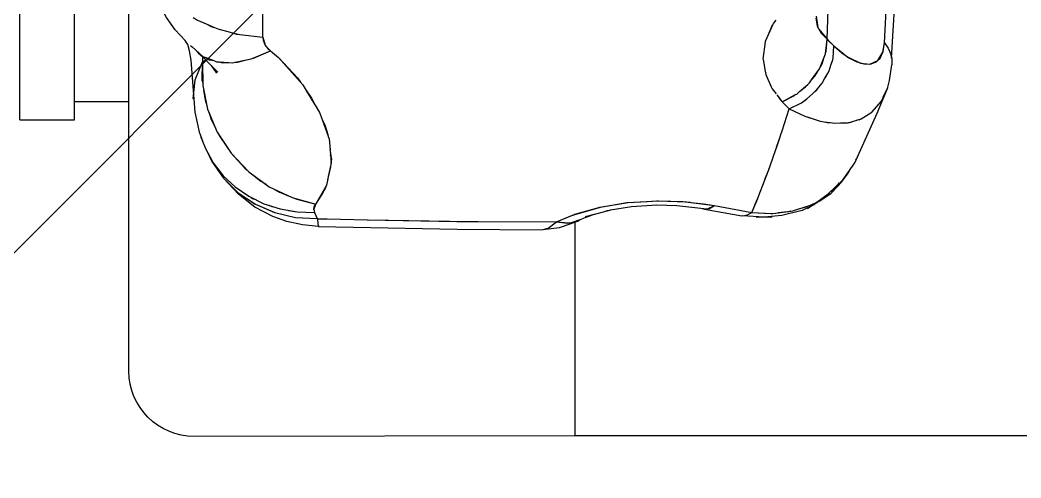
# Model space of a CAD drawing. Header units: millimetres. Extents: x 1084702 to 1166801, y 36632 to 124519.
# Drawn here: x 1102435.8 to 1102619.7, y 44968.2 to 45052.3 of the extents above; entities that cross this region are included whole.
import ezdxf

# ---------------------------------------------------------------- set-up
doc = ezdxf.new("R2010")
doc.units = ezdxf.units.MM
doc.header["$LTSCALE"] = 250
doc.layers.get('0').update_dxf_attribs({"color": 255})
doc.layers.add('%posline', color=240, linetype='Continuous')
doc.layers.add('%symbol', color=1, linetype='Continuous')
doc.styles.add('ROMANS', font='ROMANS.shx', dxfattribs={"height": 100})
doc.dimstyles.new('dott', dxfattribs={"dimscale": 100, "dimtxt": 150, "dimasz": 0.01, "dimexe": 0.5, "dimexo": 1, "dimgap": 1, "dimtad": 1, "dimdsep": 46, "dimtxsty": 'ROMANS', "dimcen": 1.5, "dimclrd": 1, "dimclre": 1, "dimclrt": 2, "dimazin": 2, "dimtfac": 1, "dimtmove": 2, "dimatfit": 3, "dimldrblk": 'DOT', "dimfxl": 1, "dimtvp": 100, "dimtolj": 1, "dimarcsym": 0})

# ---------------------------------------------------------------- blocks, each defined once
blk = doc.blocks.new('_Dot')
at = {"color": 0, "linetype": 'ByBlock', "lineweight": -2}
blk.add_line((-0.5, 0), (-1, 0), dxfattribs=at)
at = {"color": 0, "linetype": 'ByBlock', "const_width": 0.5}
blk.add_lwpolyline([(-0.25, 0, 1), (0.25, 0, 1)], format="xyb", close=True, dxfattribs=at)
blk = doc.blocks.new('GENERATOR-BORDE')
for p, q in [((-2373.61, 567.46), (-2373.61, 567.43)), ((-2373.61, 567.43), (-2303.61, 567.32)), ((-2303.61, 567.32), (-1856.16, 567.34)), ((-2303.61, 567.32), (-2303.61, 564.17)), ((-2303.61, 567.32), (-2303.61, 564.17)), ((-2303.61, 564.17), (-2303.61, 535.12)), ((-2303.61, 564.17), (-2303.61, 535.12)), ((-2385.61, 555.46), (-2385.61, 526.54)), ((-2303.61, 535.12), (-2303.61, 534.94)), ((-2303.61, 535.12), (-2303.61, 534.94)), ((-2303.61, 534.94), (-2303.61, 528.11)), ((-2303.61, 534.94), (-2303.61, 528.11)), ((-2325.31, 529.46), (-2309.66, 529.55)), ((-2309.66, 529.55), (-2308.91, 529.32)), ((-2350.95, 527.52), (-2350.87, 528.52)), ((-2350.95, 527.52), (-2350.89, 528.42)), ((-2350.89, 528.42), (-2350.87, 528.52)), ((-2350.87, 528.52), (-2350.86, 528.63)), ((-2350.86, 528.63), (-2350.75, 528.97)), ((-2350.85, 528.69), (-2350.81, 528.9)), ((-2350.81, 528.9), (-2350.77, 528.91)), ((-2350.75, 528.97), (-2325.31, 529.46)), ((-2341.83, 527.69), (-2325.39, 528)), ((-2341.66, 527.69), (-2322.97, 528.02)), ((-2325.39, 528), (-2322.92, 528.02)), ((-2322.95, 528.02), (-2321.47, 528.04)), ((-2321.47, 528.04), (-2307.07, 528.1)), ((-2309.54, 529.52), (-2306.52, 529.14)), ((-2308.92, 529.32), (-2308.65, 529.24)), ((-2308.91, 529.31), (-2308.6, 529.22)), ((-2308.65, 529.24), (-2308.62, 529.22)), ((-2308.6, 529.22), (-2307.07, 528.1)), ((-2307.15, 528.16), (-2307.07, 528.1)), ((-2307.07, 528.1), (-2305.06, 528.33)), ((-2307.07, 528.1), (-2304.1, 526.85)), ((-2307.06, 528.1), (-2307.06, 528.1)), ((-2307.06, 528.1), (-2303.91, 526.79)), ((-2307.05, 528.1), (-2304.79, 528.27)), ((-2306.52, 529.14), (-2304.52, 528.46)), ((-2305.06, 528.33), (-2304.79, 528.27)), ((-2304.79, 528.27), (-2304.57, 528.29)), ((-2304.57, 528.29), (-2304.12, 528.13)), ((-2304.52, 528.46), (-2303.18, 527.94)), ((-2304.12, 528.13), (-2303.18, 527.94)), ((-2304.12, 528.13), (-2302.69, 527.65)), ((-2303.18, 527.94), (-2302.69, 527.65)), ((-2385.61, 526.54), (-2385.61, 496.07)), ((-2362.37, 524.86), (-2358.82, 526.39)), ((-2362.37, 524.86), (-2358.83, 526.38)), ((-2358.82, 526.39), (-2354.99, 527.27)), ((-2358.82, 526.39), (-2358.81, 526.39)), ((-2358.81, 526.39), (-2354.99, 527.28)), ((-2357.83, 525.71), (-2354.71, 526.25)), ((-2356.27, 525.98), (-2355.5, 526.15)), ((-2355.5, 526.15), (-2355.16, 526.17)), ((-2354.99, 527.27), (-2351.02, 527.49)), ((-2354.99, 527.28), (-2351.08, 527.49)), ((-2354.99, 527.28), (-2354.99, 527.28)), ((-2354.71, 526.25), (-2351.52, 526.36)), ((-2351.64, 525.88), (-2351.52, 526.36)), ((-2351.64, 525.84), (-2351.52, 526.36)), ((-2351.64, 525.88), (-2351.26, 524.82)), ((-2351.52, 526.36), (-2351.02, 527.5)), ((-2351.52, 526.36), (-2351.02, 527.49)), ((-2351.04, 527.49), (-2351.02, 527.5)), ((-2351.02, 527.49), (-2350.95, 527.52)), ((-2351.02, 527.49), (-2350.95, 527.52)), ((-2350.95, 527.52), (-2349.18, 527.56)), ((-2349.18, 527.56), (-2341.8, 527.69)), ((-2304.1, 526.85), (-2299.17, 525.43)), ((-2303.88, 526.78), (-2303.69, 526.7)), ((-2303.69, 526.7), (-2299.25, 525.44)), ((-2302.69, 527.65), (-2302.33, 527.52)), ((-2301.7, 527.1), (-2300.08, 526.68)), ((-2297.87, 526.03), (-2297.24, 525.93)), ((-2279.87, 525.77), (-2273.02, 526.98)), ((-2278.03, 525.11), (-2271.18, 526.39)), ((-2278.03, 525.11), (-2271.18, 526.39)), ((-2273.02, 526.98), (-2272.53, 526.92)), ((-2272.53, 526.92), (-2272.3, 526.93)), ((-2272.53, 526.92), (-2272.21, 526.89)), ((-2272.3, 526.93), (-2272.21, 526.89)), ((-2272.21, 526.89), (-2272.11, 526.88)), ((-2272.11, 526.88), (-2271.18, 526.39)), ((-2271.18, 526.39), (-2267.68, 526.55)), ((-2271.18, 526.39), (-2267.5, 526.53)), ((-2271.18, 526.39), (-2270.18, 524.01)), ((-2271.18, 526.39), (-2270.09, 523.78)), ((-2270.35, 527.24), (-2269, 527.2)), ((-2269, 527.2), (-2267.46, 527.17)), ((-2267.68, 526.55), (-2267.49, 526.53)), ((-2267.49, 526.53), (-2267.32, 526.53)), ((-2267.32, 526.53), (-2266.36, 526.41)), ((-2266.37, 526.41), (-2264.35, 526.19)), ((-2266.34, 526.4), (-2263.99, 526.1)), ((-2264.35, 526.19), (-2263.98, 526.09)), ((-2263.98, 526.1), (-2263.64, 526.05)), ((-2263.64, 526.05), (-2262.73, 525.75)), ((-2365.55, 522.74), (-2362.38, 524.86)), ((-2365.54, 522.75), (-2362.37, 524.86)), ((-2363.56, 523.4), (-2360.79, 524.76)), ((-2362.89, 523.78), (-2362.18, 524.08)), ((-2362.37, 524.86), (-2362.37, 524.86)), ((-2360.79, 524.76), (-2357.83, 525.71)), ((-2359.9, 525.04), (-2359.33, 525.28)), ((-2359.33, 525.28), (-2358.72, 525.42)), ((-2355.64, 523.65), (-2351.26, 524.82)), ((-2354.78, 523.95), (-2351.26, 524.82)), ((-2352.13, 524.6), (-2352.04, 524.61)), ((-2351.64, 525.84), (-2351.55, 525.32)), ((-2351.55, 525.32), (-2351.26, 524.82)), ((-2351.26, 524.82), (-2350.14, 523.16)), ((-2351.26, 524.82), (-2349.36, 521.53)), ((-2351.17, 524.67), (-2351.16, 524.67)), ((-2351.03, 524.43), (-2351.01, 524.46)), ((-2299.25, 525.44), (-2297.97, 525.23)), ((-2299.17, 525.43), (-2299.11, 525.41)), ((-2299.11, 525.41), (-2293.89, 524.56)), ((-2297.56, 525.16), (-2294.13, 524.57)), ((-2294.13, 524.57), (-2291.54, 524.4)), ((-2291.31, 524.39), (-2288.64, 524.21)), ((-2288.64, 524.21), (-2288.41, 524.22)), ((-2288.4, 524.22), (-2283.15, 524.4)), ((-2283.43, 524.39), (-2280.05, 524.77)), ((-2283.15, 524.4), (-2282.5, 524.49)), ((-2282.38, 524.51), (-2278.03, 525.11)), ((-2281.59, 524.6), (-2281.57, 524.62)), ((-2280.31, 525.63), (-2279.87, 525.77)), ((-2280.05, 524.77), (-2278.03, 525.11)), ((-2279.87, 525.77), (-2279.59, 525.73)), ((-2279.42, 525.75), (-2278.03, 525.11)), ((-2279.26, 525.68), (-2278.96, 525.63)), ((-2278.96, 525.63), (-2278.03, 525.11)), ((-2270.24, 524.13), (-2270.23, 524.13)), ((-2262.74, 525.76), (-2261.28, 525.36)), ((-2262.71, 525.75), (-2260.61, 525.07)), ((-2261.28, 525.36), (-2260.59, 525.06)), ((-2260.95, 525.66), (-2259.27, 524.48)), ((-2260.95, 525.66), (-2259.26, 524.48)), ((-2260.6, 525.06), (-2260.26, 524.95)), ((-2260.26, 524.95), (-2259.26, 524.48)), ((-2259.27, 524.48), (-2259.27, 524.48)), ((-2259.26, 524.48), (-2258.69, 524.21)), ((-2259.26, 524.48), (-2257.13, 522.97)), ((-2259.26, 524.48), (-2258.5, 523.98)), ((-2258.69, 524.21), (-2256.82, 523)), ((-2368.24, 520.1), (-2365.55, 522.74)), ((-2368.24, 520.1), (-2365.55, 522.74)), ((-2366.06, 521.68), (-2363.56, 523.4)), ((-2365.55, 522.74), (-2365.54, 522.75)), ((-2363.16, 523.6), (-2362.89, 523.78)), ((-2359.81, 521.64), (-2355.64, 523.65)), ((-2359.14, 521.96), (-2358.18, 522.54)), ((-2358.18, 522.54), (-2356.48, 523.25)), ((-2357.99, 522.62), (-2357.52, 522.74)), ((-2355.26, 523.75), (-2354.78, 523.95)), ((-2350.16, 523.2), (-2350.14, 522.89)), ((-2350.14, 523.16), (-2349.39, 521.66)), ((-2350.1, 522.8), (-2349.96, 522.81)), ((-2350.1, 522.8), (-2349.96, 522.81)), ((-2270.18, 524.01), (-2270.07, 523.72)), ((-2270.07, 523.72), (-2269.88, 523.28)), ((-2269.88, 523.28), (-2268.86, 520.58)), ((-2258.5, 523.98), (-2258.04, 523.61)), ((-2257.13, 522.97), (-2254.42, 520.32)), ((-2257.06, 523.16), (-2256.86, 523.04)), ((-2256.86, 523.04), (-2256.84, 523.02)), ((-2256.82, 523), (-2256.6, 522.82)), ((-2256.6, 522.82), (-2255.39, 521.54)), ((-2256.6, 522.82), (-2254.78, 520.89)), ((-2256.59, 522.45), (-2255.86, 521.86)), ((-2368.26, 519.62), (-2366.06, 521.68)), ((-2363.59, 518.89), (-2359.81, 521.64)), ((-2362.83, 519.44), (-2361.37, 520.63)), ((-2361.37, 520.63), (-2360.41, 521.2)), ((-2361.25, 520.7), (-2360.95, 520.81)), ((-2349.39, 521.66), (-2349.35, 521.48)), ((-2349.34, 521.5), (-2349.26, 521.36)), ((-2349.26, 521.36), (-2349.02, 520.18)), ((-2268.86, 520.59), (-2268.11, 518.64)), ((-2255.86, 521.86), (-2255.06, 520.96)), ((-2255.39, 521.54), (-2255.39, 521.54)), ((-2255.39, 521.54), (-2254.78, 520.89)), ((-2254.78, 520.89), (-2253.63, 519.34)), ((-2370.37, 517.01), (-2368.24, 520.1)), ((-2370.37, 517.02), (-2368.25, 520.09)), ((-2370.37, 517.02), (-2368.43, 519.83)), ((-2370.1, 517.26), (-2368.26, 519.62)), ((-2369.18, 518.44), (-2368.75, 519.05)), ((-2368.75, 519.05), (-2368.52, 519.28)), ((-2368.24, 520.1), (-2368.24, 520.1)), ((-2366.82, 515.51), (-2363.59, 518.89)), ((-2364.28, 518.26), (-2363.86, 518.6)), ((-2349.07, 520.35), (-2348.5, 517.99)), ((-2348.93, 519.74), (-2348.47, 517.55)), ((-2268.76, 520.32), (-2268.01, 518.34)), ((-2268.11, 518.64), (-2268, 518.32)), ((-2254.42, 520.32), (-2252.27, 517.23)), ((-2254.09, 519.85), (-2253.63, 519.34)), ((-2253.63, 519.34), (-2252.84, 518.05)), ((-2371.12, 515.44), (-2370.1, 517.26)), ((-2370.88, 515.99), (-2370.37, 517.01)), ((-2370.37, 517.01), (-2370.37, 517.02)), ((-2366.82, 515.51), (-2364.28, 518.26)), ((-2348.68, 514.77), (-2348.41, 516.68)), ((-2348.63, 515.08), (-2348.44, 517.19)), ((-2348.5, 517.99), (-2348.46, 517.42)), ((-2348.45, 517.46), (-2348.43, 517.36)), ((-2348.45, 517.27), (-2348.41, 516.68)), ((-2348.44, 517.25), (-2348.43, 517.36)), ((-2268, 518.32), (-2267.89, 518.02)), ((-2267.89, 518.02), (-2266.73, 514.66)), ((-2252.05, 516.77), (-2251.88, 516.49)), ((-2371.55, 514.66), (-2371.12, 515.44)), ((-2371.12, 515.44), (-2370.88, 515.99)), ((-2370.88, 515.99), (-2370.54, 516.48)), ((-2370.84, 515.94), (-2370.72, 516.22)), ((-2370.84, 515.93), (-2370.72, 516.22)), ((-2369.37, 511.64), (-2366.82, 515.51)), ((-2368.92, 512.44), (-2366.82, 515.51)), ((-2348.84, 512.87), (-2348.65, 514.86)), ((-2348.56, 515.85), (-2348.54, 515.74)), ((-2251.88, 516.49), (-2251.68, 515.99)), ((-2372.44, 512.26), (-2372.07, 513.24)), ((-2372.37, 512.57), (-2372.07, 513.26)), ((-2372.07, 513.26), (-2371.55, 514.66)), ((-2266.73, 514.67), (-2265.98, 512.5)), ((-2266.62, 514.36), (-2265.9, 512.28)), ((-2372.58, 511.86), (-2372.44, 512.26)), ((-2372.44, 512.26), (-2372.37, 512.57)), ((-2371.14, 507.43), (-2369.37, 511.64)), ((-2369.15, 511.97), (-2368.92, 512.44)), ((-2350.1, 509.33), (-2349.02, 512.35)), ((-2349.63, 510.3), (-2349.07, 512.05)), ((-2349.07, 512.05), (-2349.01, 512.47)), ((-2348.99, 512.44), (-2348.84, 512.87)), ((-2265.98, 512.5), (-2265.89, 512.23)), ((-2265.89, 512.23), (-2265.82, 512.04)), ((-2265.82, 512.04), (-2265.61, 511.39)), ((-2265.61, 511.39), (-2264.31, 507.35)), ((-2405.61, 509.37), (-2395.61, 509.37)), ((-2405.61, 509.37), (-2405.61, 507.04)), ((-2395.61, 509.37), (-2395.61, 507.04)), ((-2370.53, 509.14), (-2369.73, 510.79)), ((-2350.24, 509.04), (-2349.63, 510.3)), ((-2260.06, 509.15), (-2258.64, 509.6)), ((-2258.64, 509.6), (-2257.9, 509.71)), ((-2257.9, 509.71), (-2257.34, 509.85)), ((-2257.88, 509.71), (-2256.79, 509.88)), ((-2257.34, 509.85), (-2256.77, 509.88)), ((-2256.77, 509.88), (-2255.95, 510)), ((-2255.95, 510), (-2254.9, 509.95)), ((-2254.9, 509.95), (-2254.21, 509.97)), ((-2254.86, 509.95), (-2253.65, 509.89)), ((-2254.21, 509.97), (-2253.6, 509.89)), ((-2253.61, 509.89), (-2253.41, 509.88)), ((-2253.41, 509.88), (-2253.27, 509.84)), ((-2253.27, 509.84), (-2252.93, 509.78)), ((-2253.24, 509.83), (-2251.32, 509.26)), ((-2252.16, 509.55), (-2252.14, 509.51)), ((-2251.98, 509.5), (-2251.96, 509.45)), ((-2251.45, 509.34), (-2251.3, 509.25)), ((-2370.86, 508.11), (-2370.53, 509.14)), ((-2351.4, 506.66), (-2350.57, 508.02)), ((-2350.57, 508.02), (-2350.18, 509.11)), ((-2264.31, 507.35), (-2261.44, 508.71)), ((-2261.44, 508.71), (-2261.04, 508.84)), ((-2261.03, 508.84), (-2260.07, 509.15)), ((-2260.75, 508.97), (-2260.05, 509.15)), ((-2251.3, 509.26), (-2251.09, 509.2)), ((-2251.09, 509.2), (-2249.61, 508.26)), ((-2249.62, 508.27), (-2249.14, 507.99)), ((-2249.52, 508.21), (-2249.11, 507.95)), ((-2249.14, 507.99), (-2249.1, 507.94)), ((-2249.11, 507.95), (-2249.05, 507.91)), ((-2249.05, 507.91), (-2247.39, 506)), ((-2405.61, 507.04), (-2405.61, 497.15)), ((-2395.61, 507.04), (-2395.61, 497.15)), ((-2395.61, 506), (-2385.61, 506)), ((-2385.61, 506), (-2385.61, 496.14)), ((-2372.05, 503.07), (-2371.14, 507.43)), ((-2371.87, 503.94), (-2371.61, 505.7)), ((-2371.61, 505.7), (-2371.29, 506.73)), ((-2353.16, 503.8), (-2351.42, 506.64)), ((-2352.03, 505.37), (-2351.4, 506.67)), ((-2266.58, 504.8), (-2265.6, 506.05)), ((-2266.13, 505.45), (-2265.6, 506.05)), ((-2265.6, 506.05), (-2265.3, 506.36)), ((-2265.6, 506.05), (-2265.52, 506.13)), ((-2265.6, 506.05), (-2263.36, 504.93)), ((-2265.6, 506.05), (-2263.13, 504.75)), ((-2265.3, 506.36), (-2264.31, 507.35)), ((-2264.31, 507.35), (-2262.06, 506.24)), ((-2262.06, 506.24), (-2261.83, 506.06)), ((-2261.83, 506.06), (-2261.63, 505.95)), ((-2261.83, 506.06), (-2261.1, 505.49)), ((-2261.63, 505.95), (-2261.1, 505.49)), ((-2247.39, 506), (-2247.39, 505.99)), ((-2247.39, 505.99), (-2247.05, 505.25)), ((-2247.39, 505.99), (-2247.37, 505.97)), ((-2247.37, 505.97), (-2247, 505.16)), ((-2373.78, 505.5), (-2373.78, 505.51)), ((-2373.78, 505.5), (-2373.41, 502.06)), ((-2373.78, 505.5), (-2373.41, 502.07)), ((-2373.78, 505.5), (-2373.78, 505.5)), ((-2373.78, 505.5), (-2373.78, 505.5)), ((-2353.25, 503.68), (-2352.03, 505.37)), ((-2267.45, 503.69), (-2266.73, 504.62)), ((-2264.64, 505.57), (-2264.63, 505.54)), ((-2264.06, 505.24), (-2264.02, 505.26)), ((-2263.36, 504.93), (-2263.13, 504.75)), ((-2263.13, 504.75), (-2262.93, 504.65)), ((-2262.93, 504.65), (-2262.4, 504.18)), ((-2262.4, 504.18), (-2261.3, 503.32)), ((-2262.4, 504.18), (-2260.91, 502.87)), ((-2261.1, 505.49), (-2260, 504.62)), ((-2260, 504.62), (-2259.6, 504.17)), ((-2259.6, 504.17), (-2259.26, 503.86)), ((-2259.6, 504.17), (-2258.89, 503.35)), ((-2259.26, 503.86), (-2258.89, 503.35)), ((-2247.03, 505.22), (-2246.21, 503.46)), ((-2373.48, 502.7), (-2373.48, 502.7)), ((-2373.41, 502.07), (-2373.41, 502.06)), ((-2373.41, 502.06), (-2372.06, 498.73)), ((-2373.41, 502.06), (-2372.06, 498.73)), ((-2372.13, 502.2), (-2372.05, 502.7)), ((-2372.13, 502.2), (-2372.06, 498.73)), ((-2372.06, 498.73), (-2372.05, 503.07)), ((-2358.13, 497.94), (-2353.67, 502.97)), ((-2354.66, 501.69), (-2354.1, 502.48)), ((-2353.67, 502.97), (-2353.21, 503.71)), ((-2268.62, 501.08), (-2267.62, 503.32)), ((-2267.61, 503.34), (-2267.45, 503.69)), ((-2261.3, 503.32), (-2260.91, 502.87)), ((-2260.91, 502.87), (-2260.56, 502.57)), ((-2260.56, 502.57), (-2260.2, 502.06)), ((-2260.2, 502.06), (-2259.57, 501.34)), ((-2260.2, 502.06), (-2258.74, 500.03)), ((-2258.89, 503.35), (-2258.26, 502.63)), ((-2258.26, 502.63), (-2257.8, 501.82)), ((-2246.21, 503.46), (-2246.19, 503.39)), ((-2246.19, 503.39), (-2246.19, 503.38)), ((-2246.19, 503.39), (-2245.88, 502.17)), ((-2246.19, 503.39), (-2246.19, 503.38)), ((-2246.19, 503.38), (-2246.19, 503.36)), ((-2245.88, 502.17), (-2245.43, 499.29)), ((-2370.48, 499.37), (-2369.48, 500.8)), ((-2370.48, 499.37), (-2369.25, 500.61)), ((-2358.13, 497.94), (-2354.66, 501.69)), ((-2269.08, 498.27), (-2268.73, 500.41)), ((-2268.73, 500.41), (-2268.62, 501.08)), ((-2268.51, 501.05), (-2268.51, 501.07)), ((-2259.57, 501.34), (-2259.1, 500.54)), ((-2257.8, 501.82), (-2257.43, 501.31)), ((-2257.8, 501.82), (-2257.27, 500.91)), ((-2257.43, 501.31), (-2257.27, 500.91)), ((-2257.27, 500.91), (-2256.98, 500.39)), ((-2256.98, 500.39), (-2256.58, 499.15)), ((-2372.11, 497.75), (-2372.06, 498.73)), ((-2372.11, 497.75), (-2372.06, 498.73)), ((-2372.06, 498.73), (-2371.41, 498.42)), ((-2372.06, 498.73), (-2371.46, 498.37)), ((-2371.96, 497.87), (-2370.48, 499.37)), ((-2371.48, 497.95), (-2370.03, 498.51)), ((-2371.48, 497.95), (-2370.82, 498.33)), ((-2370.82, 498.33), (-2370.03, 498.51)), ((-2370.69, 498.25), (-2370.63, 498.37)), ((-2370.35, 498.39), (-2370.34, 498.44)), ((-2370.03, 498.51), (-2369.49, 498.72)), ((-2369.49, 498.72), (-2368.99, 498.75)), ((-2368.99, 498.75), (-2368.41, 498.88)), ((-2368.99, 498.75), (-2367.24, 498.84)), ((-2368.61, 498.84), (-2368.54, 498.77)), ((-2368.52, 498.86), (-2368.42, 498.78)), ((-2368.41, 498.88), (-2367.24, 498.84)), ((-2367.26, 498.84), (-2367.26, 498.84)), ((-2367.24, 498.84), (-2366.48, 498.88)), ((-2366.48, 498.88), (-2366.1, 498.8)), ((-2366.1, 498.8), (-2365.68, 498.79)), ((-2366.1, 498.8), (-2363.98, 498.37)), ((-2365.87, 498.76), (-2365.79, 498.79)), ((-2365.68, 498.79), (-2363.98, 498.37)), ((-2363.98, 498.37), (-2363.14, 498.2)), ((-2269.06, 498.47), (-2269.05, 498.47)), ((-2269.06, 498.47), (-2269.05, 498.47)), ((-2258.74, 500.03), (-2257.63, 497.28)), ((-2258.58, 499.63), (-2258.28, 499.12)), ((-2258.28, 499.12), (-2257.88, 497.89)), ((-2256.58, 499.15), (-2256.33, 498.53)), ((-2256.58, 499.15), (-2256.32, 498.33)), ((-2256.45, 498.74), (-2256.42, 498.76)), ((-2256.45, 498.74), (-2256.43, 498.76)), ((-2256.33, 498.53), (-2256.32, 498.33)), ((-2256.32, 498.33), (-2256.23, 498.07)), ((-2253.45, 497.89), (-2251.23, 498.96)), ((-2253.22, 498.05), (-2251.86, 498.74)), ((-2251.86, 498.74), (-2250.59, 499.11)), ((-2251.23, 498.96), (-2249.52, 499.14)), ((-2250.59, 499.11), (-2249.43, 499.13)), ((-2250.35, 499.11), (-2250.31, 499.06)), ((-2250.23, 499.12), (-2250.21, 499.07)), ((-2249.52, 499.14), (-2248.02, 498.48)), ((-2249.43, 499.13), (-2248.43, 498.78)), ((-2248.48, 498.69), (-2248.47, 498.8)), ((-2248.43, 498.78), (-2247.61, 498.03)), ((-2248.02, 498.48), (-2247.09, 496.98)), ((-2245.45, 498.24), (-2245.43, 499.29)), ((-2405.61, 497.15), (-2405.61, 435.65)), ((-2395.61, 497.15), (-2395.61, 435.63)), ((-2374.01, 495.96), (-2372.03, 497.73)), ((-2373.42, 496.49), (-2372.84, 497.15)), ((-2372.84, 497.15), (-2371.96, 497.87)), ((-2372.84, 497.15), (-2372.37, 497.43)), ((-2372.03, 497.73), (-2371.48, 497.95)), ((-2363.14, 498.2), (-2362.94, 498.12)), ((-2362.94, 498.12), (-2362.71, 498.06)), ((-2362.94, 498.12), (-2359.61, 496.71)), ((-2362.71, 498.06), (-2359.61, 496.71)), ((-2360.54, 495.7), (-2359.61, 496.71)), ((-2360.1, 496.27), (-2359.61, 496.71)), ((-2359.61, 496.71), (-2358.13, 497.94)), ((-2359.61, 496.71), (-2358.13, 497.94)), ((-2269.08, 498.27), (-2269.08, 498.27)), ((-2269.08, 498.26), (-2268.67, 495.03)), ((-2269.02, 497.79), (-2269.02, 497.8)), ((-2257.63, 497.28), (-2257.36, 494.59)), ((-2257.61, 497.08), (-2257.53, 496.82)), ((-2257.53, 496.82), (-2257.36, 494.59)), ((-2256.23, 498.07), (-2256.08, 495.82)), ((-2256.08, 495.82), (-2253.77, 497.67)), ((-2256.08, 495.82), (-2254.63, 497.07)), ((-2254.63, 497.07), (-2253.22, 498.05)), ((-2253.77, 497.67), (-2253.56, 497.84)), ((-2253.56, 497.84), (-2253.45, 497.89)), ((-2247.61, 498.03), (-2247.05, 496.86)), ((-2247.09, 496.98), (-2246.79, 495.26)), ((-2247.05, 496.86), (-2246.79, 495.26)), ((-2246.14, 496.21), (-2245.68, 497.21)), ((-2245.68, 497.21), (-2245.59, 497.63)), ((-2245.59, 497.63), (-2245.54, 497.83)), ((-2245.59, 497.63), (-2245.54, 497.73)), ((-2245.54, 497.83), (-2245.45, 498.24)), ((-2245.54, 497.83), (-2245.54, 497.73)), ((-2245.5, 498.03), (-2244.43, 479.13)), ((-2385.61, 496.14), (-2385.61, 486.29)), ((-2385.61, 496.07), (-2385.61, 455.53)), ((-2374.27, 495.73), (-2374.01, 495.96)), ((-2361.01, 494.2), (-2360.57, 495.67)), ((-2361.01, 494.2), (-2360.95, 494.74)), ((-2360.95, 494.74), (-2360.78, 495.27)), ((-2360.86, 495.01), (-2360.78, 494.97)), ((-2360.86, 495.01), (-2360.78, 494.97)), ((-2360.78, 495.27), (-2360.49, 495.78)), ((-2360.57, 495.67), (-2360.54, 495.7)), ((-2360.49, 495.78), (-2360.1, 496.27)), ((-2268.67, 495.03), (-2268.66, 494.94)), ((-2268.66, 494.94), (-2267.25, 491.8)), ((-2257.36, 494.59), (-2256.08, 495.82)), ((-2257.36, 494.59), (-2257.06, 494.88)), ((-2257.06, 494.88), (-2256.08, 495.82)), ((-2256.08, 495.83), (-2256.08, 495.82)), ((-2246.79, 495.26), (-2246.14, 496.21)), ((-2246.79, 495.26), (-2245.94, 478.87)), ((-2246.79, 495.26), (-2245.94, 478.87)), ((-2369.29, 492.68), (-2366.97, 493.28)), ((-2366.97, 493.28), (-2365.55, 493.65)), ((-2366.97, 493.28), (-2365.83, 493.62)), ((-2365.83, 493.62), (-2365.55, 493.65)), ((-2365.55, 493.65), (-2365.24, 493.74)), ((-2365.24, 493.74), (-2361.01, 494.2)), ((-2361.01, 494.2), (-2360.99, 489.31)), ((-2361.01, 494.2), (-2360.99, 489.31)), ((-2268.12, 493.73), (-2267.35, 491.93)), ((-2259.15, 492.17), (-2258.46, 493.47)), ((-2258.84, 492.74), (-2257.36, 494.59)), ((-2258.46, 493.47), (-2257.36, 494.59)), ((-2257.36, 494.59), (-2257.06, 487.37)), ((-2257.36, 494.59), (-2257.06, 487.37)), ((-2373.8, 490.58), (-2373.01, 491.08)), ((-2373.01, 491.08), (-2371.42, 491.77)), ((-2371.42, 491.77), (-2369.87, 492.43)), ((-2371.42, 491.77), (-2370.39, 492.28)), ((-2370.39, 492.28), (-2369.87, 492.43)), ((-2369.87, 492.43), (-2369.29, 492.68)), ((-2267.25, 491.79), (-2267.19, 491.68)), ((-2267.19, 491.68), (-2266.71, 491.08)), ((-2259.43, 490.72), (-2259.15, 492.17)), ((-2259.38, 490.33), (-2259.02, 492.42))]:
    blk.add_line(p, q)
for points in [[(-2350.76, 528.93), (-2353.73, 528.66), (-2356.58, 528.04), (-2359.14, 527.09), (-2362.47, 525.37), (-2365.48, 523.04), (-2368.24, 520.1)], [(-2279.42, 525.75), (-2284.93, 525.14), (-2288.64, 525.04), (-2293.3, 525.33), (-2297.12, 525.94), (-2300.29, 526.79), (-2302.33, 527.52)], [(-2256.86, 523.04), (-2259.8, 524.97), (-2261.93, 526.02), (-2265.68, 526.95), (-2268.91, 527.21), (-2272.89, 526.97)], [(-2293.88, 524.56), (-2288.31, 524.26), (-2283.76, 524.37), (-2283.44, 524.39)], [(-2252.27, 517.23), (-2248.17, 508.15), (-2246.28, 503.61)], [(-2372.58, 511.86), (-2373.45, 507.97), (-2374.19, 498.42), (-2374.45, 496.73), (-2374.8, 495.53), (-2375.24, 494.84), (-2377.12, 492.84), (-2378.69, 490.57), (-2380.92, 486.38), (-2381.7, 484.19), (-2382.62, 480.1)]]:
    blk.add_lwpolyline(points)
blk.add_arc((-2373.61, 555.46), 12, 90.0053, 179.988)
blk = doc.blocks.new('BL_1-deck_B4_2')
at = {"xscale": -1, "rotation": 180}
blk.add_blockref('GENERATOR-BORDE', (87078.4, 13794.84), dxfattribs=at)

msp = doc.modelspace()

# ---------------------------------------------------------------- hatches: boundary and pattern name
at = {"layer": '%symbol', "true_color": 0x939598}
h = msp.add_hatch(dxfattribs=at)
h.set_pattern_fill('ANSI31', color=252, scale=100)
h.paths.add_polyline_path([(1097892.6, 52632.31), (1097892.6, 43032.31), (1109392.6, 43032.31), (1109392.6, 52632.31)])

# ---------------------------------------------------------------- block references
msp.add_blockref('BL_1-deck_B4_2', (1017763.01, 31748.48))

# ---------------------------------------------------------------- leaders
at = {"layer": '%posline', "linetype": 'ByBlock'}
msp.add_leader([(1106280.81, 47363.31), (1101490.53, 42238.05)], dimstyle='dott', override={"dimasz": 2, "dimgap": 1, "dimtad": 0, "dimclrd": 256}, dxfattribs=at)

doc.saveas('drawing.dxf')
